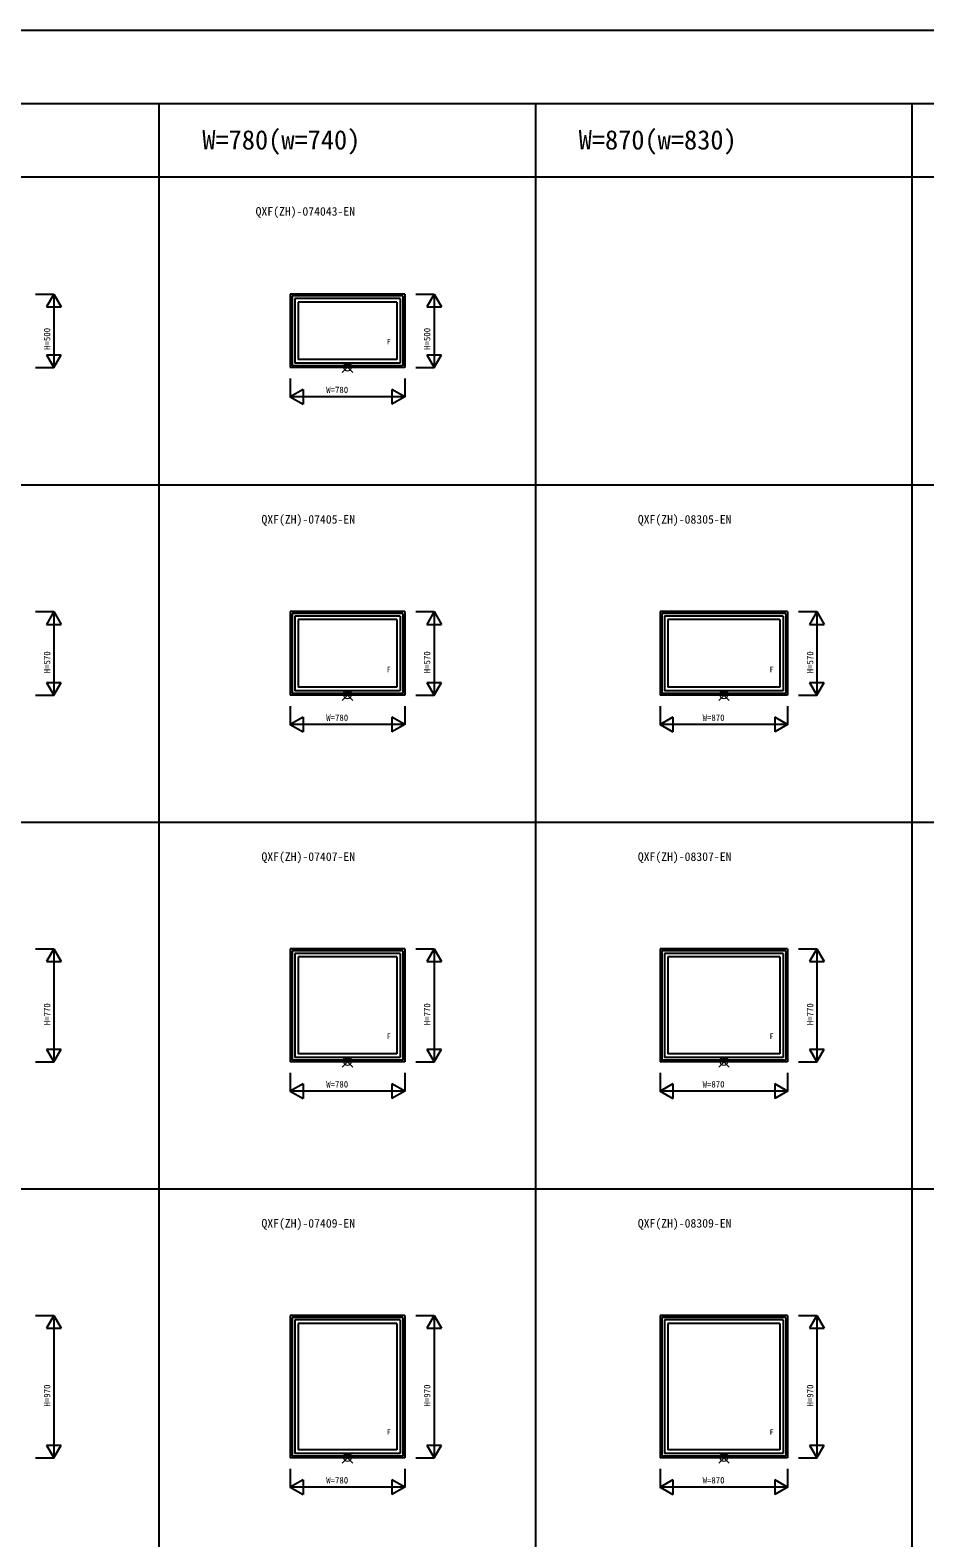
# Model space of a CAD drawing. Units: millimetres, scale not verified. Extents: x -13750 to 13750, y -10000 to 10000.
# Drawn here: x -6431 to -330, y -281 to 10000 of the extents above; entities that cross this region are included whole.
import ezdxf
from ezdxf.enums import TextEntityAlignment as Align

# ---------------------------------------------------------------- set-up
doc = ezdxf.new("R2010")
doc.units = ezdxf.units.MM
doc.header["$LTSCALE"] = 50
for name, color, linetype in [('0-0_0', 7, 'Continuous'), ('0-1_YKK_A1', 4, 'Continuous'), ('0-4_YKK_F1', 7, 'Continuous'), ('0-6_YKK_N1', 2, 'Continuous')]:
    doc.layers.add(name, color=color, linetype=linetype)
doc.layers.add('0-5_YKK_IN', color=1, linetype='Continuous', lineweight=18)
doc.styles.add('ＭＳ ゴシック', font='')
doc.styles.get('ＭＳ ゴシック').set_extended_font_data('MS Gothic')

msp = doc.modelspace()

# ---------------------------------------------------------------- linework, layer by layer
at = {"layer": '0-1_YKK_A1'}
for p, q in [((-3876.9, 8200), (-4656.9, 8200)), ((-4656.9, 8200), (-4656.9, 7700)), ((-3888.9, 8188), (-4644.9, 8188)), ((-4644.9, 8188), (-4644.9, 7712)), ((-3906.9, 8170), (-4626.9, 8170)), ((-4626.9, 8170), (-4626.9, 7730)), ((-3930.9, 8146), (-4602.9, 8146)), ((-4602.9, 8146), (-4602.9, 7754)), ((-3930.9, 8146), (-3930.9, 7754)), ((-3906.9, 8170), (-3906.9, 7730)), ((-3888.9, 8188), (-3888.9, 7712)), ((-3876.9, 8200), (-3876.9, 7700)), ((-3888.9, 7712), (-4644.9, 7712)), ((-3906.9, 7730), (-4626.9, 7730)), ((-3930.9, 7754), (-4602.9, 7754)), ((-3876.9, 7700), (-4656.9, 7700)), ((-3876.9, 6035), (-4656.9, 6035)), ((-4656.9, 6035), (-4656.9, 5465)), ((-3888.9, 6023), (-4644.9, 6023)), ((-4644.9, 6023), (-4644.9, 5477)), ((-3906.9, 6005), (-4626.9, 6005)), ((-4626.9, 6005), (-4626.9, 5495)), ((-3930.9, 5981), (-4602.9, 5981)), ((-4602.9, 5981), (-4602.9, 5519)), ((-3930.9, 5981), (-3930.9, 5519)), ((-3906.9, 6005), (-3906.9, 5495)), ((-3888.9, 6023), (-3888.9, 5477)), ((-3876.9, 6035), (-3876.9, 5465)), ((-1265.3, 6035), (-2135.3, 6035)), ((-2135.3, 6035), (-2135.3, 5465)), ((-1277.3, 6023), (-2123.3, 6023)), ((-2123.3, 6023), (-2123.3, 5477)), ((-1295.3, 6005), (-2105.3, 6005)), ((-2105.3, 6005), (-2105.3, 5495)), ((-1319.3, 5981), (-2081.3, 5981)), ((-2081.3, 5981), (-2081.3, 5519)), ((-1319.3, 5981), (-1319.3, 5519)), ((-1295.3, 6005), (-1295.3, 5495)), ((-1277.3, 6023), (-1277.3, 5477)), ((-1265.3, 6035), (-1265.3, 5465)), ((-3876.9, 5465), (-4656.9, 5465)), ((-3888.9, 5477), (-4644.9, 5477)), ((-3906.9, 5495), (-4626.9, 5495)), ((-3930.9, 5519), (-4602.9, 5519)), ((-1265.3, 5465), (-2135.3, 5465)), ((-1277.3, 5477), (-2123.3, 5477)), ((-1295.3, 5495), (-2105.3, 5495)), ((-1319.3, 5519), (-2081.3, 5519)), ((-3876.9, 3735), (-4656.9, 3735)), ((-4656.9, 3735), (-4656.9, 2965)), ((-3888.9, 3723), (-4644.9, 3723)), ((-4644.9, 3723), (-4644.9, 2977)), ((-3906.9, 3705), (-4626.9, 3705)), ((-4626.9, 3705), (-4626.9, 2995)), ((-3906.9, 3705), (-3906.9, 2995)), ((-3888.9, 3723), (-3888.9, 2977)), ((-3876.9, 3735), (-3876.9, 2965)), ((-1265.3, 3735), (-2135.3, 3735)), ((-2135.3, 3735), (-2135.3, 2965)), ((-1277.3, 3723), (-2123.3, 3723)), ((-2123.3, 3723), (-2123.3, 2977)), ((-1295.3, 3705), (-2105.3, 3705)), ((-2105.3, 3705), (-2105.3, 2995)), ((-1295.3, 3705), (-1295.3, 2995)), ((-1277.3, 3723), (-1277.3, 2977)), ((-1265.3, 3735), (-1265.3, 2965)), ((-3930.9, 3681), (-4602.9, 3681)), ((-4602.9, 3681), (-4602.9, 3019)), ((-3930.9, 3681), (-3930.9, 3019)), ((-1319.3, 3681), (-2081.3, 3681)), ((-2081.3, 3681), (-2081.3, 3019)), ((-1319.3, 3681), (-1319.3, 3019)), ((-3906.9, 2995), (-4626.9, 2995)), ((-3930.9, 3019), (-4602.9, 3019)), ((-1295.3, 2995), (-2105.3, 2995)), ((-1319.3, 3019), (-2081.3, 3019)), ((-3876.9, 2965), (-4656.9, 2965)), ((-3888.9, 2977), (-4644.9, 2977)), ((-1265.3, 2965), (-2135.3, 2965)), ((-1277.3, 2977), (-2123.3, 2977)), ((-3876.9, 1235), (-4656.9, 1235)), ((-4656.9, 1235), (-4656.9, 265)), ((-3876.9, 1235), (-3876.9, 265)), ((-1265.3, 1235), (-2135.3, 1235)), ((-2135.3, 1235), (-2135.3, 265)), ((-1265.3, 1235), (-1265.3, 265)), ((-3888.9, 1223), (-4644.9, 1223)), ((-4644.9, 1223), (-4644.9, 277)), ((-3906.9, 1205), (-4626.9, 1205)), ((-4626.9, 1205), (-4626.9, 295)), ((-3930.9, 1181), (-4602.9, 1181)), ((-4602.9, 1181), (-4602.9, 319)), ((-3930.9, 1181), (-3930.9, 319)), ((-3906.9, 1205), (-3906.9, 295)), ((-3888.9, 1223), (-3888.9, 277)), ((-1277.3, 1223), (-2123.3, 1223)), ((-2123.3, 1223), (-2123.3, 277)), ((-1295.3, 1205), (-2105.3, 1205)), ((-2105.3, 1205), (-2105.3, 295)), ((-1319.3, 1181), (-2081.3, 1181)), ((-2081.3, 1181), (-2081.3, 319)), ((-1319.3, 1181), (-1319.3, 319)), ((-1295.3, 1205), (-1295.3, 295)), ((-1277.3, 1223), (-1277.3, 277)), ((-3930.9, 319), (-4602.9, 319)), ((-1319.3, 319), (-2081.3, 319)), ((-3876.9, 265), (-4656.9, 265)), ((-3888.9, 277), (-4644.9, 277)), ((-3906.9, 295), (-4626.9, 295)), ((-1265.3, 265), (-2135.3, 265)), ((-1277.3, 277), (-2123.3, 277)), ((-1295.3, 295), (-2105.3, 295))]:
    msp.add_line(p, q, dxfattribs=at)
at = {"layer": '0-4_YKK_F1'}
for p, q in [((-13750, 10000), (13750, 10000)), ((-13750, 9500), (13250, 9500)), ((-5550.2, -10000), (-5550.2, 9500)), ((-2983.6, -10000), (-2983.6, 9500)), ((-417, -10000), (-417, 9500)), ((-13750, 9000), (13250, 9000)), ((-13750, 6900), (13250, 6900)), ((-13750, 4600), (13250, 4600)), ((-13750, 2100), (13250, 2100))]:
    msp.add_line(p, q, dxfattribs=at)
at = {"layer": '0-5_YKK_IN'}
for p, q in [((-4302.26, 7735.36), (-4231.54, 7664.64)), ((-4302.26, 7664.64), (-4231.54, 7735.36)), ((-4302.26, 5500.36), (-4231.54, 5429.64)), ((-4302.26, 5429.64), (-4231.54, 5500.36)), ((-1735.66, 5500.36), (-1664.94, 5429.64)), ((-1735.66, 5429.64), (-1664.94, 5500.36)), ((-4302.26, 3000.36), (-4231.54, 2929.64)), ((-4302.26, 2929.64), (-4231.54, 3000.36)), ((-1735.66, 3000.36), (-1664.94, 2929.64)), ((-1735.66, 2929.64), (-1664.94, 3000.36)), ((-4302.26, 300.36), (-4231.54, 229.64)), ((-4302.26, 229.64), (-4231.54, 300.36)), ((-1735.66, 300.36), (-1664.94, 229.64)), ((-1735.66, 229.64), (-1664.94, 300.36))]:
    msp.add_line(p, q, dxfattribs=at)
for centre in [(-4266.9, 7700), (-4266.9, 5465), (-1700.3, 5465), (-4266.9, 2965), (-1700.3, 2965), (-4266.9, 265), (-1700.3, 265)]:
    msp.add_circle(centre, 25, dxfattribs=at)
at = {"layer": '0-6_YKK_N1'}
for p, q in [((-6393.5, 8200), (-6268.5, 8200)), ((-6268.5, 8200), (-6318.5, 8113.4)), ((-6268.5, 8200), (-6218.5, 8113.4)), ((-6268.5, 8200), (-6268.5, 7700)), ((-3801.9, 8200), (-3676.9, 8200)), ((-3676.9, 8200), (-3726.9, 8113.4)), ((-3676.9, 8200), (-3626.9, 8113.4)), ((-3676.9, 8200), (-3676.9, 7700)), ((-6318.5, 8113.4), (-6218.5, 8113.4)), ((-3726.9, 8113.4), (-3626.9, 8113.4)), ((-6318.5, 7786.6), (-6268.5, 7700)), ((-6318.5, 7786.6), (-6218.5, 7786.6)), ((-6268.5, 7700), (-6218.5, 7786.6)), ((-3726.9, 7786.6), (-3676.9, 7700)), ((-3726.9, 7786.6), (-3626.9, 7786.6)), ((-3676.9, 7700), (-3626.9, 7786.6)), ((-6393.5, 7700), (-6268.5, 7700)), ((-4656.9, 7625), (-4656.9, 7500)), ((-3801.9, 7700), (-3676.9, 7700)), ((-4570.3, 7550), (-4570.3, 7450)), ((-3963.5, 7550), (-3963.5, 7450)), ((-3876.9, 7500), (-4656.9, 7500)), ((-3876.9, 7500), (-3963.5, 7450)), ((-6393.5, 6035), (-6268.5, 6035)), ((-6268.5, 6035), (-6318.5, 5948.4)), ((-6268.5, 6035), (-6218.5, 5948.4)), ((-6268.5, 6035), (-6268.5, 5465)), ((-3801.9, 6035), (-3676.9, 6035)), ((-3676.9, 6035), (-3726.9, 5948.4)), ((-3676.9, 6035), (-3626.9, 5948.4)), ((-3676.9, 6035), (-3676.9, 5465)), ((-1190.3, 6035), (-1065.3, 6035)), ((-1065.3, 6035), (-1115.3, 5948.4)), ((-1065.3, 6035), (-1015.3, 5948.4)), ((-1065.3, 6035), (-1065.3, 5465)), ((-6318.5, 5948.4), (-6218.5, 5948.4)), ((-3726.9, 5948.4), (-3626.9, 5948.4)), ((-1115.3, 5948.4), (-1015.3, 5948.4)), ((-6318.5, 5551.6), (-6268.5, 5465)), ((-6318.5, 5551.6), (-6218.5, 5551.6)), ((-6268.5, 5465), (-6218.5, 5551.6)), ((-3726.9, 5551.6), (-3676.9, 5465)), ((-3726.9, 5551.6), (-3626.9, 5551.6)), ((-3676.9, 5465), (-3626.9, 5551.6)), ((-1115.3, 5551.6), (-1065.3, 5465)), ((-1115.3, 5551.6), (-1015.3, 5551.6)), ((-1065.3, 5465), (-1015.3, 5551.6)), ((-6393.5, 5465), (-6268.5, 5465)), ((-3801.9, 5465), (-3676.9, 5465)), ((-1190.3, 5465), (-1065.3, 5465)), ((-4656.9, 5390), (-4656.9, 5265)), ((-2135.3, 5390), (-2135.3, 5265)), ((-3876.9, 5265), (-4656.9, 5265)), ((-4570.3, 5315), (-4570.3, 5215)), ((-3963.5, 5315), (-3963.5, 5215)), ((-3876.9, 5265), (-3963.5, 5215)), ((-1265.3, 5265), (-2135.3, 5265)), ((-2048.7, 5315), (-2048.7, 5215)), ((-1351.9, 5315), (-1351.9, 5215)), ((-1265.3, 5265), (-1351.9, 5215)), ((-6393.5, 3735), (-6268.5, 3735)), ((-6268.5, 3735), (-6318.5, 3648.4)), ((-6268.5, 3735), (-6218.5, 3648.4)), ((-6268.5, 3735), (-6268.5, 2965)), ((-3801.9, 3735), (-3676.9, 3735)), ((-3676.9, 3735), (-3726.9, 3648.4)), ((-3676.9, 3735), (-3626.9, 3648.4)), ((-3676.9, 3735), (-3676.9, 2965)), ((-1190.3, 3735), (-1065.3, 3735)), ((-1065.3, 3735), (-1115.3, 3648.4)), ((-1065.3, 3735), (-1015.3, 3648.4)), ((-1065.3, 3735), (-1065.3, 2965)), ((-6318.5, 3648.4), (-6218.5, 3648.4)), ((-3726.9, 3648.4), (-3626.9, 3648.4)), ((-1115.3, 3648.4), (-1015.3, 3648.4)), ((-6318.5, 3051.6), (-6268.5, 2965)), ((-6318.5, 3051.6), (-6218.5, 3051.6)), ((-6268.5, 2965), (-6218.5, 3051.6)), ((-3726.9, 3051.6), (-3676.9, 2965)), ((-3726.9, 3051.6), (-3626.9, 3051.6)), ((-3676.9, 2965), (-3626.9, 3051.6)), ((-1115.3, 3051.6), (-1065.3, 2965)), ((-1115.3, 3051.6), (-1015.3, 3051.6)), ((-1065.3, 2965), (-1015.3, 3051.6)), ((-6393.5, 2965), (-6268.5, 2965)), ((-4656.9, 2890), (-4656.9, 2765)), ((-3801.9, 2965), (-3676.9, 2965)), ((-2135.3, 2890), (-2135.3, 2765)), ((-1190.3, 2965), (-1065.3, 2965)), ((-4570.3, 2815), (-4570.3, 2715)), ((-3963.5, 2815), (-3963.5, 2715)), ((-2048.7, 2815), (-2048.7, 2715)), ((-1351.9, 2815), (-1351.9, 2715)), ((-3876.9, 2765), (-4656.9, 2765)), ((-3876.9, 2765), (-3963.5, 2715)), ((-1265.3, 2765), (-2135.3, 2765)), ((-1265.3, 2765), (-1351.9, 2715)), ((-6393.5, 1235), (-6268.5, 1235)), ((-6268.5, 1235), (-6318.5, 1148.4)), ((-6268.5, 1235), (-6218.5, 1148.4)), ((-6268.5, 1235), (-6268.5, 265)), ((-3801.9, 1235), (-3676.9, 1235)), ((-3676.9, 1235), (-3726.9, 1148.4)), ((-3676.9, 1235), (-3626.9, 1148.4)), ((-3676.9, 1235), (-3676.9, 265)), ((-1190.3, 1235), (-1065.3, 1235)), ((-1065.3, 1235), (-1115.3, 1148.4)), ((-1065.3, 1235), (-1015.3, 1148.4)), ((-1065.3, 1235), (-1065.3, 265)), ((-6318.5, 1148.4), (-6218.5, 1148.4)), ((-3726.9, 1148.4), (-3626.9, 1148.4)), ((-1115.3, 1148.4), (-1015.3, 1148.4)), ((-6318.5, 351.6), (-6268.5, 265)), ((-6318.5, 351.6), (-6218.5, 351.6)), ((-6268.5, 265), (-6218.5, 351.6)), ((-3726.9, 351.6), (-3676.9, 265)), ((-3726.9, 351.6), (-3626.9, 351.6)), ((-3676.9, 265), (-3626.9, 351.6)), ((-1115.3, 351.6), (-1065.3, 265)), ((-1115.3, 351.6), (-1015.3, 351.6)), ((-1065.3, 265), (-1015.3, 351.6)), ((-6393.5, 265), (-6268.5, 265)), ((-3801.9, 265), (-3676.9, 265)), ((-1190.3, 265), (-1065.3, 265)), ((-4656.9, 190), (-4656.9, 65)), ((-4570.3, 115), (-4570.3, 15)), ((-3963.5, 115), (-3963.5, 15)), ((-2135.3, 190), (-2135.3, 65)), ((-2048.7, 115), (-2048.7, 15)), ((-1351.9, 115), (-1351.9, 15)), ((-3876.9, 65), (-4656.9, 65)), ((-3876.9, 65), (-3963.5, 15)), ((-1265.3, 65), (-2135.3, 65)), ((-1265.3, 65), (-1351.9, 15))]:
    msp.add_line(p, q, dxfattribs=at)
for points in [[(-3876.9, 7625), (-3876.9, 7500), (-3963.5, 7550)], [(-4570.3, 7550), (-4656.9, 7500), (-4570.3, 7450)], [(-3876.9, 5390), (-3876.9, 5265), (-3963.5, 5315)], [(-1265.3, 5390), (-1265.3, 5265), (-1351.9, 5315)], [(-4570.3, 5315), (-4656.9, 5265), (-4570.3, 5215)], [(-2048.7, 5315), (-2135.3, 5265), (-2048.7, 5215)], [(-3876.9, 2890), (-3876.9, 2765), (-3963.5, 2815)], [(-1265.3, 2890), (-1265.3, 2765), (-1351.9, 2815)], [(-4570.3, 2815), (-4656.9, 2765), (-4570.3, 2715)], [(-2048.7, 2815), (-2135.3, 2765), (-2048.7, 2715)], [(-4570.3, 115), (-4656.9, 65), (-4570.3, 15)], [(-3876.9, 190), (-3876.9, 65), (-3963.5, 115)], [(-2048.7, 115), (-2135.3, 65), (-2048.7, 15)], [(-1265.3, 190), (-1265.3, 65), (-1351.9, 115)]]:
    msp.add_lwpolyline(points, dxfattribs=at)

# ---------------------------------------------------------------- texts
at = {"layer": '0-0_0', "color": 3, "style": 'ＭＳ ゴシック'}
for s, p in [('W=780(w=740)', (-5256.9, 9146.63)), ('W=870(w=830)', (-2690.3, 9146.63))]:
    msp.add_text(s, height=132, dxfattribs=at).set_placement(p, align=Align.BOTTOM_LEFT)
at = {"layer": '0-0_0', "style": 'ＭＳ ゴシック'}
for s, p in [('QXF(ZH)-074043-EN', (-4893.57, 8717.41)), ('QXF(ZH)-07405-EN', (-4853.57, 6617.41)), ('QXF(ZH)-08305-EN', (-2286.97, 6617.41)), ('QXF(ZH)-07407-EN', (-4853.57, 4317.41)), ('QXF(ZH)-08307-EN', (-2286.97, 4317.41)), ('QXF(ZH)-07409-EN', (-4853.57, 1817.41)), ('QXF(ZH)-08309-EN', (-2286.97, 1817.41))]:
    msp.add_text(s, height=58.65, dxfattribs=at).set_placement(p, align=Align.BOTTOM_LEFT)
at = {"layer": '0-1_YKK_A1', "style": 'ＭＳ ゴシック'}
for p in [(-3999.57, 7846), (-3999.57, 5611), (-1387.97, 5611), (-3999.57, 3111), (-1387.97, 3111), (-3999.57, 411), (-1387.97, 411)]:
    msp.add_text('F', height=36.66, dxfattribs=at).set_placement(p, align=Align.BOTTOM_LEFT)
at = {"layer": '0-6_YKK_N1', "style": 'ＭＳ ゴシック'}
for s, p in [('H=500', (-6280.5, 7820)), ('H=500', (-3688.9, 7820)), ('H=570', (-6280.5, 5615)), ('H=570', (-3688.9, 5615)), ('H=570', (-1077.3, 5615)), ('H=770', (-6280.5, 3215)), ('H=770', (-3688.9, 3215)), ('H=770', (-1077.3, 3215)), ('H=970', (-6280.5, 615)), ('H=970', (-3688.9, 615)), ('H=970', (-1077.3, 615))]:
    msp.add_text(s, height=43.99, rotation=90, dxfattribs=at).set_placement(p, align=Align.BOTTOM_LEFT)
for s, p in [('W=780', (-4411.9, 7512)), ('W=780', (-4411.9, 5277)), ('W=870', (-1845.3, 5277)), ('W=780', (-4411.9, 2777)), ('W=870', (-1845.3, 2777)), ('W=780', (-4411.9, 77)), ('W=870', (-1845.3, 77))]:
    msp.add_text(s, height=43.99, dxfattribs=at).set_placement(p, align=Align.BOTTOM_LEFT)

doc.saveas('drawing.dxf')
